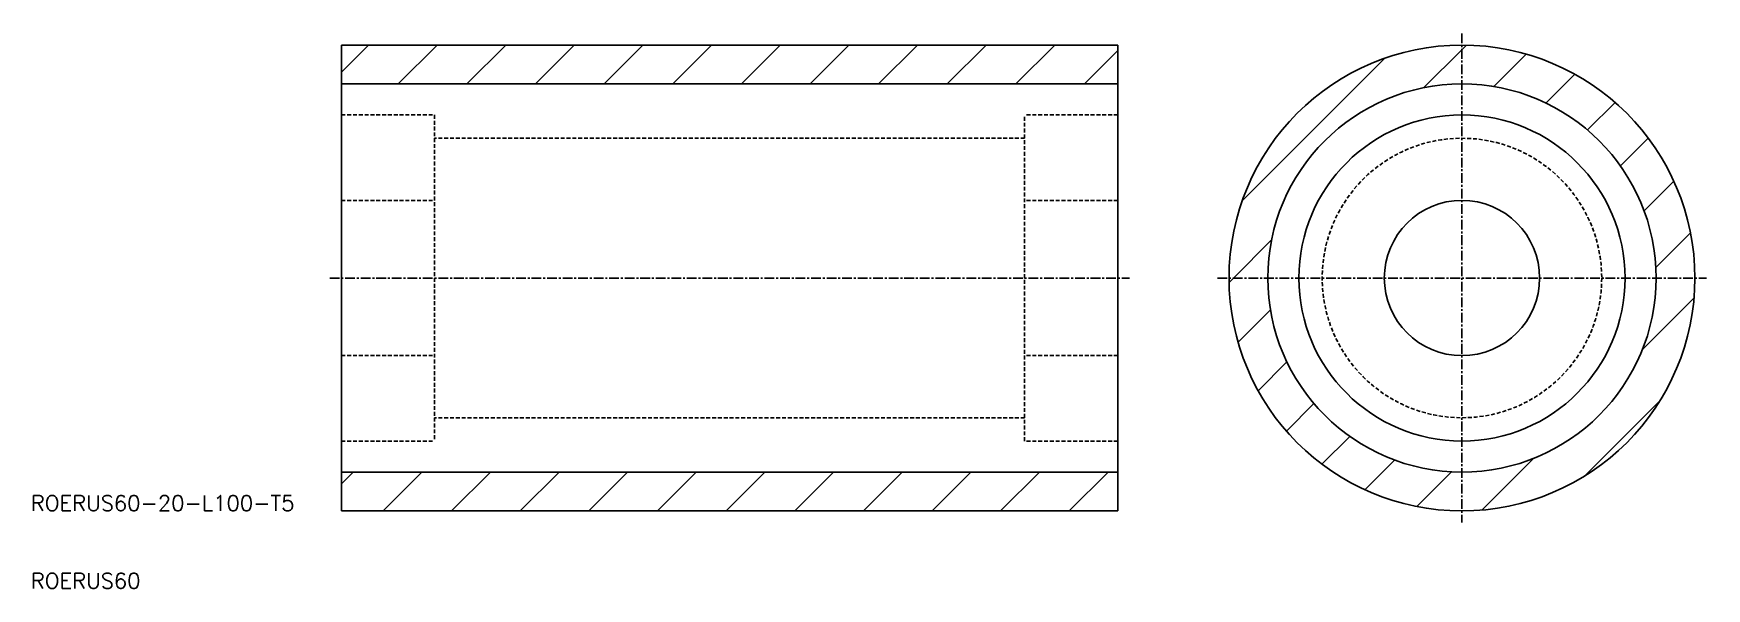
# Model space of a CAD drawing. Extents: x 10 to 226, y 10 to 81.
import ezdxf

# ---------------------------------------------------------------- set-up
doc = ezdxf.new("R2010")
doc.units = 0
doc.linetypes.add('CENTER', pattern=[2, 1.25, -0.25, 0.25, -0.25])
doc.linetypes.add('DASHED', pattern=[0.75, 0.5, -0.25])
doc.layers.get('0').update_dxf_attribs({"linetype": 'CONTINUOUS'})
doc.layers.add('CENTER', color=1, linetype='CENTER')
doc.styles.get("Standard").update_dxf_attribs({"font": 'txt.shx', "bigfont": 'extfont.shx'})

# ---------------------------------------------------------------- blocks, each defined once
blk = doc.blocks.new('*X2')
at = {"color": 0, "linetype": 'CONTINUOUS'}
for p, q in [((50, 76.52), (53.48, 80)), ((57.32, 75), (62.32, 80)), ((66.16, 75), (71.16, 80)), ((75, 75), (80, 80)), ((83.84, 75), (88.84, 80)), ((92.68, 75), (97.68, 80)), ((101.52, 75), (106.52, 80)), ((110.36, 75), (115.36, 80)), ((119.19, 75), (124.19, 80)), ((128.03, 75), (133.03, 80)), ((136.87, 75), (141.87, 80)), ((194.32, 79.41), (194.9, 79.99)), ((145.71, 75), (150, 79.29)), ((166.02, 59.95), (184.37, 78.3)), ((189.42, 74.52), (194.32, 79.41)), ((198.41, 74.66), (202.58, 78.84)), ((205.13, 72.54), (208.84, 76.25)), ((210.49, 69.07), (214.03, 72.61)), ((214.72, 64.46), (218.29, 68.03)), ((217.77, 58.67), (221.59, 62.49)), ((164.9, 50), (169.8, 54.9)), ((219.28, 51.34), (223.75, 55.81)), ((164.32, 49.42), (164.9, 50)), ((217.56, 40.78), (224.21, 47.43)), ((165.48, 41.74), (169.66, 45.91)), ((168.07, 35.48), (171.78, 39.19)), ((171.71, 30.28), (175.25, 33.83)), ((210.1, 24.49), (219.83, 34.21)), ((176.29, 26.03), (179.86, 29.6)), ((181.82, 22.73), (185.65, 26.55)), ((196.89, 20.11), (203.54, 26.76)), ((50, 23.48), (51.52, 25)), ((55.36, 20), (60.36, 25)), ((64.19, 20), (69.19, 25)), ((73.03, 20), (78.03, 25)), ((81.87, 20), (86.87, 25)), ((90.71, 20), (95.71, 25)), ((99.55, 20), (104.55, 25)), ((108.39, 20), (113.39, 25)), ((117.23, 20), (122.23, 25)), ((126.07, 20), (131.07, 25)), ((134.9, 20), (139.9, 25)), ((143.74, 20), (148.74, 25)), ((188.51, 20.57), (192.97, 25.04))]:
    blk.add_line(p, q, dxfattribs=at)

msp = doc.modelspace()

# ---------------------------------------------------------------- linework, layer by layer
at = {"color": 7, "linetype": 'CONTINUOUS'}
for p, q in [((50, 80), (150, 80)), ((50, 20), (50, 80)), ((150, 80), (150, 20)), ((50, 75), (150, 75)), ((50, 25), (150, 25)), ((50, 20), (150, 20))]:
    msp.add_line(p, q, dxfattribs=at)
at = {"color": 3, "linetype": 'DASHED'}
for p, q in [((50, 71), (62, 71)), ((62, 71), (62, 29)), ((150, 71), (138, 71)), ((138, 29), (138, 71)), ((138, 68), (62, 68)), ((50, 60), (62, 60)), ((150, 60), (138, 60)), ((50, 40), (62, 40)), ((150, 40), (138, 40)), ((138, 32), (62, 32)), ((50, 29), (62, 29)), ((150, 29), (138, 29))]:
    msp.add_line(p, q, dxfattribs=at)
at = {"color": 7, "linetype": 'CONTINUOUS'}
for radius in [30, 25, 21, 10]:
    msp.add_circle((194.32, 50), radius, dxfattribs=at)
at = {"color": 3, "linetype": 'DASHED'}
msp.add_circle((194.32, 50), 18, dxfattribs=at)
at = {"layer": 'CENTER', "color": 1, "linetype": 'CENTER'}
for p, q in [((194.32, 81.5), (194.32, 18.5)), ((48.5, 50), (151.5, 50)), ((162.82, 50), (225.82, 50))]:
    msp.add_line(p, q, dxfattribs=at)

# ---------------------------------------------------------------- block references
at = {"color": 3, "linetype": 'CONTINUOUS'}
msp.add_blockref('*X2', (0, 0), dxfattribs=at)

# ---------------------------------------------------------------- texts
at = {"color": 7, "linetype": 'CONTINUOUS'}
for s, p in [('ROERUS60-20-L100-T5', (10, 20)), ('ROERUS60', (10, 10))]:
    msp.add_text(s, height=2, dxfattribs=at).set_placement(p)

doc.saveas('drawing.dxf')
